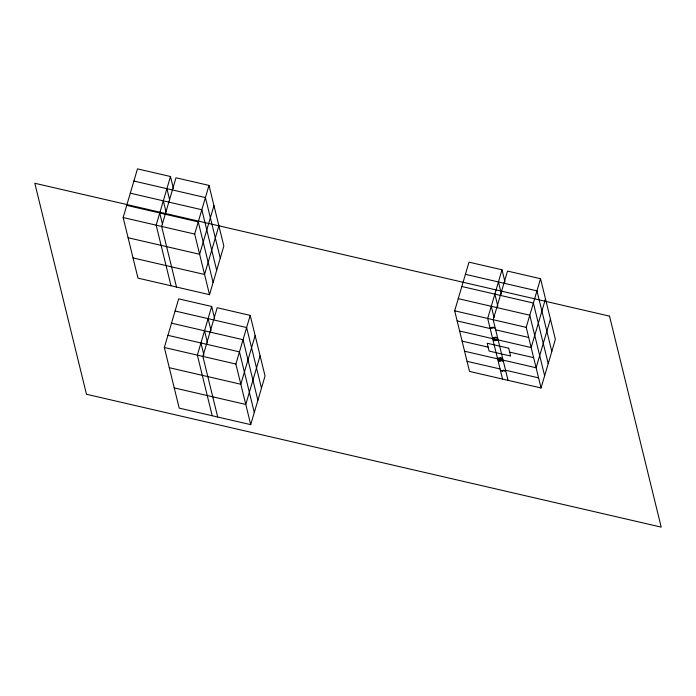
<?xml version="1.0" encoding="UTF-8"?>
<svg xmlns="http://www.w3.org/2000/svg" width="696" height="696" viewBox="0 0 696 696"><rect width="100%" height="100%" fill="white"/><g stroke="black" fill="none" stroke-linecap="round" stroke-linejoin="round"><path stroke-width="1.04" d="M176.506 287.039L161.663 226.435L175.984 177.776L209 185.406L223.842 246.019L209.522 294.678L137.982 278.139L123.14 217.535L137.469 168.876L170.485 176.506L173.452 188.625M170.485 176.506L156.165 225.165L170.999 285.769M209.522 294.678L194.68 234.065L209 185.406M217.7 417.017L202.867 356.404L217.187 307.745L250.203 315.384L265.046 375.988L250.717 424.647L179.185 408.108L164.343 347.504L178.663 298.845L211.68 306.475L214.646 318.594M213.95 205.607L199.63 254.266L128.09 237.736M218.892 225.809L204.572 274.476L133.04 257.938M211.68 306.475L197.359 355.134L212.202 415.738M250.717 424.647L235.883 364.043L250.203 315.384M255.145 335.585L240.825 384.244L169.293 367.705M260.095 355.786L245.775 404.446L174.235 387.907M508.037 380.338L493.194 319.734L507.523 271.075L540.54 278.704L555.373 339.309L541.053 387.968L469.522 371.429L454.679 310.825L469 262.166L502.016 269.796L504.983 281.923M502.016 269.796L487.696 318.455L502.538 379.059M541.053 387.968L526.211 327.364L540.54 278.704M545.481 298.906L531.161 347.565L459.63 331.026M550.432 319.107L536.111 367.766L464.571 351.228M133.884 181.038L205.424 197.577L220.267 258.181M130.309 193.201L201.84 209.74L216.682 270.344M465.415 274.328L536.955 290.867L551.798 351.471M126.724 205.364L198.264 221.902L213.098 282.506M461.84 286.491L533.38 303.03L548.213 363.643M123.14 217.535L194.68 234.065M458.255 298.662L529.795 315.201L544.637 375.805M454.679 310.825L526.211 327.364M457.15 320.926L490.167 328.555M495.674 329.834L528.69 337.464M462.1 341.127L488.14 347.147M509.637 352.115L533.632 357.666M467.042 361.328L500.067 368.958M505.566 370.237L538.582 377.867M175.088 311.008L246.619 327.546L261.461 388.15M171.503 323.17L243.043 339.709L257.877 400.313M167.927 335.341L239.459 351.88L254.301 412.484M164.343 347.504L235.883 364.043M498.44 281.967L501.407 294.086M494.856 294.13L497.823 306.249M491.272 306.292L493.995 317.402M208.104 318.637L211.071 330.765M204.52 330.809L207.486 342.928M166.901 188.668L169.624 199.778M200.944 342.971L203.911 355.09M163.325 200.831L166.04 211.941M159.741 213.002L162.464 224.112M491.976 327.599L490.245 327.564L492.168 328.373L491.976 327.599M494.682 327.868L492.959 327.833L492.768 327.059L494.682 327.868M494.421 337.586L492.69 337.551L494.612 338.36L494.421 337.586M497.127 337.856L495.404 337.812L495.213 337.047L497.127 337.856M495.013 340.022L493.29 339.987L495.204 340.796L495.013 340.022M497.727 340.3L496.004 340.266L495.813 339.491L497.727 340.3M499.458 358.153L497.727 358.118L499.65 358.927L499.458 358.153M502.164 358.423L500.441 358.388L500.25 357.613L502.164 358.423M500.05 360.589L498.327 360.554L500.241 361.363L500.05 360.589M502.764 360.876L501.042 360.841L500.85 360.067L502.764 360.876M502.503 370.603L500.772 370.568L502.695 371.377L502.503 370.603M505.218 370.89L503.486 370.855L503.304 370.081L505.218 370.89M609.531 316.132L34.8 183.266L86.469 394.267L661.2 527.124L609.531 316.132M508.68 348.209L487.183 343.241L489.097 351.062L510.594 356.03L508.68 348.209"/></g></svg>
